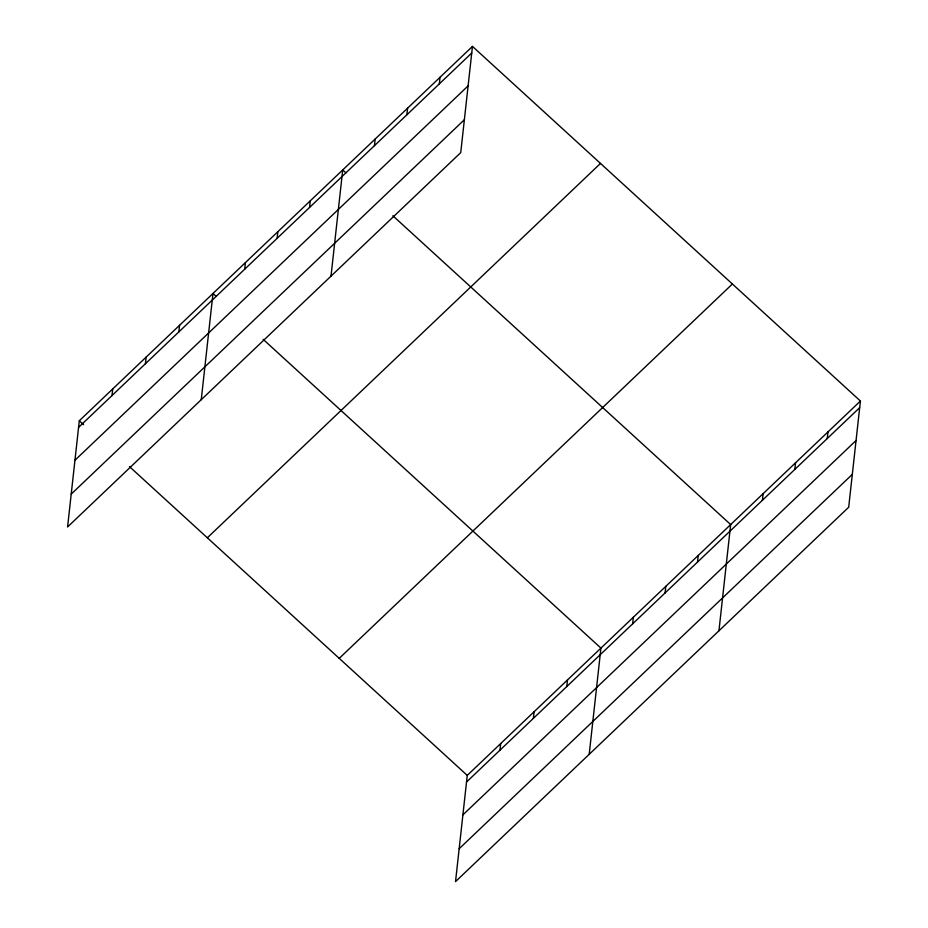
<?xml version="1.0" encoding="UTF-8"?>
<svg xmlns="http://www.w3.org/2000/svg" width="928" height="928" viewBox="0 0 928 928"><rect width="100%" height="100%" fill="white"/><g stroke="black" fill="none" stroke-linecap="round" stroke-linejoin="round"><path stroke-width="1.39" d="M472.468 46.4L79.309 420.755L67.582 526.976L460.74 152.61L472.468 46.4L860.418 401.024L848.691 507.245L455.532 881.6L467.26 775.39L860.418 401.024M111.998 395.56L112.729 388.936M145.418 363.741L146.148 357.118M178.837 331.922L179.568 325.299M201.26 399.69L212.988 293.48L216.189 296.403M244.69 269.213L245.421 262.589M277.124 238.334L277.855 231.71M309.558 207.443L310.288 200.819M331.006 276.15L342.722 169.94L345.924 172.863M374.436 145.673L375.167 139.049M406.87 114.794L407.601 108.17M439.304 83.903L440.034 77.279M499.948 750.195L500.679 743.572M533.368 718.365L534.099 711.741M566.776 686.546L567.507 679.922M589.199 754.313L600.926 648.104L263.123 339.312M632.629 623.848L633.36 617.224M665.074 592.957L665.805 586.334M697.508 562.078L698.239 555.454M718.945 630.773L730.672 524.564L392.869 215.772M762.375 500.308L763.106 493.684M794.809 469.417L795.54 462.794M827.242 438.538L827.973 431.914M78.578 427.379L471.737 53.024M74.948 460.253L468.106 85.886M71.212 494.114L464.371 119.747M207.338 537.788L600.486 163.432M339.23 658.358L732.389 284.003M466.529 782.014L859.688 407.647M462.898 814.877L856.057 440.51M459.163 848.737L852.31 474.37M79.309 420.755L83.578 424.664M129.456 466.598L467.26 775.39"/></g></svg>
